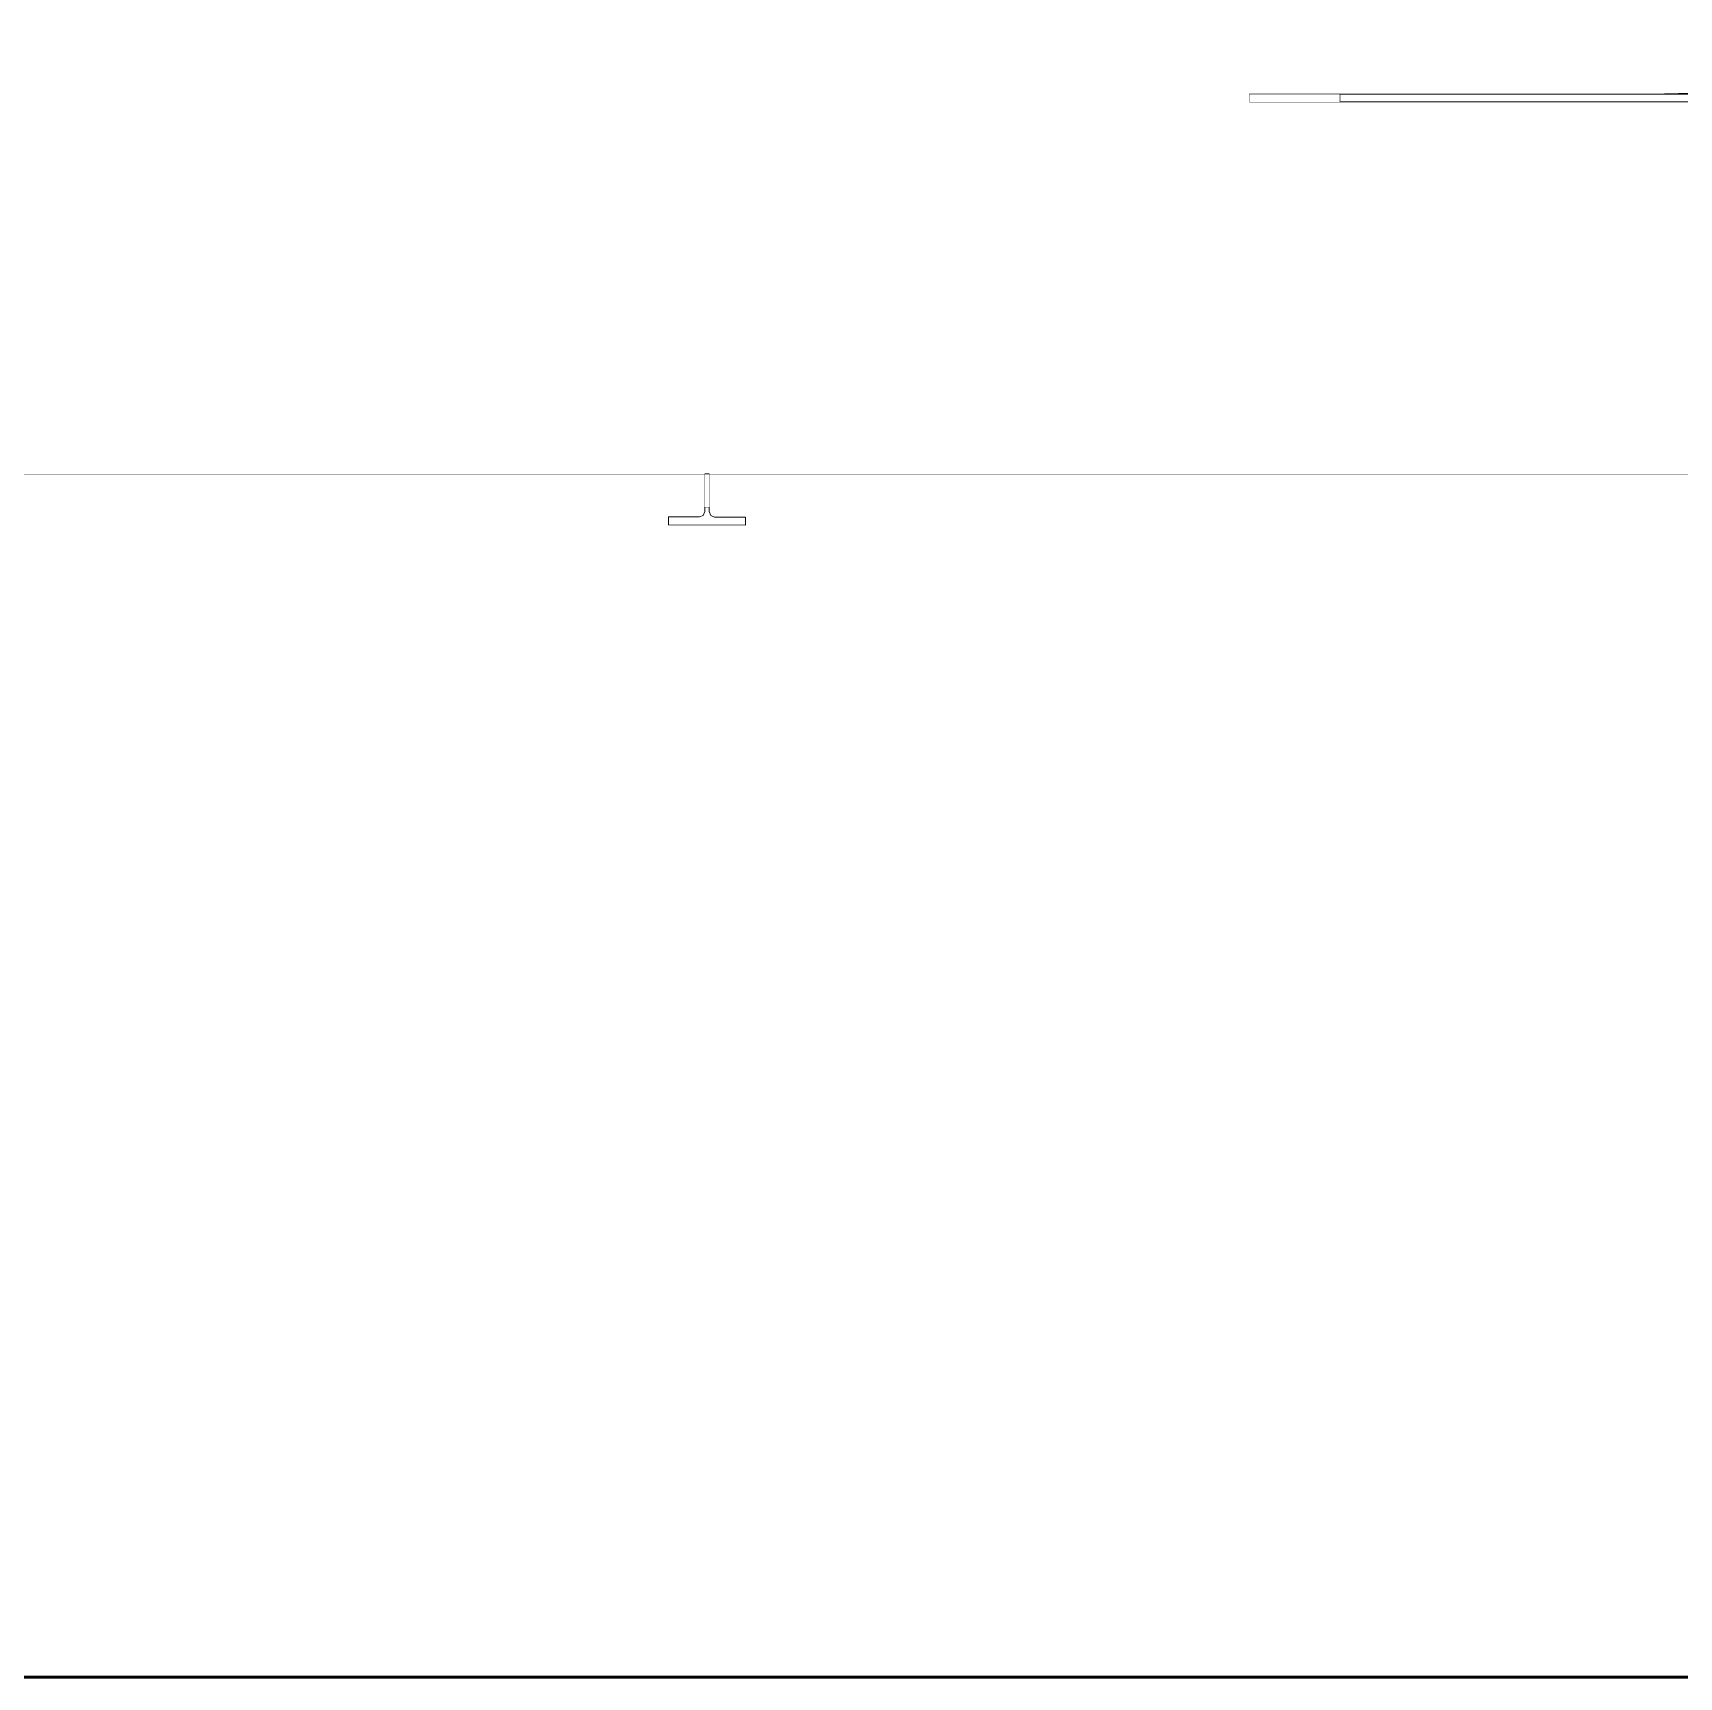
# Model space of a CAD drawing. Header units: millimetres. Extents: x -46169 to 237885, y -84465 to 18123.
# Drawn here: x 114482 to 117764, y -84333 to -81053 of the extents above; entities that cross this region are included whole.
import ezdxf

# ---------------------------------------------------------------- set-up
doc = ezdxf.new("R2010")
doc.units = ezdxf.units.MM
doc.header["$MEASUREMENT"] = 0
doc.linetypes.add('Wipeout_Contour', pattern=[1000, 0, -1000])
for name, color, linetype, lineweight in [('0_Pen_No__85', 8, 'Continuous', 20), ('New_A-25-M_Wall_Int_Pen_No__87', 8, 'Continuous', 20), ('New_A-35-M_FFE_Sanitary_Pen_No__87', 8, 'Continuous', 20)]:
    doc.layers.add(name, color=color, linetype=linetype, lineweight=lineweight)
for name, color, linetype in [('New_A-20-M_Floor_Slab', 7, 'Continuous'), ('New_A-25-M_Curtain_Wall', 7, 'Continuous'), ('New_A-25-M_Wall_Int', 7, 'Continuous'), ('New_A-35-M_FFE_Sanitary', 7, 'Continuous')]:
    doc.layers.add(name, color=color, linetype=linetype)
doc.layers.add('New_A-20-M_Floor_Slab_Pen_No__29', color=7, linetype='Continuous', lineweight=50, true_color=0x2a2a2a)

# ---------------------------------------------------------------- blocks, each defined once
blk = doc.blocks.new('Section Elem_61_2', base_point=(64459.2, -84332.6))
at = {"color": 254, "linetype": 'Wipeout_Contour', "lineweight": 0, "ltscale": 1986904.649162375}
blk.add_wipeout([(115749.3, -82034.3), (115903.1, -82035), (115903.1, -82019), (115840.9, -82018.8), (115833.7, -82015.6), (115830.7, -82007.9), (115830.7, -81998.7), (115821.7, -81998.7), (115821.7, -82004.6), (115821.7, -81998.7), (115821.7, -82007.9), (115818.7, -82015.5), (115811.5, -82018.6), (115749.3, -82018.4)], dxfattribs=at).dxf.layer = 'New_A-25-M_Wall_Int'
at = {"color": 254, "linetype": 'Wipeout_Contour', "lineweight": 0, "ltscale": 1421162.190183495}
blk.add_wipeout([(115821.7, -82007.9), (115821.7, -81932.6), (115412.9, -81932.6), (115412.9, -84332.6), (115903.1, -84332.6), (115903.1, -82035), (115749.3, -82034.3), (115749.3, -82018.4), (115811.5, -82018.6), (115818.7, -82015.5)], dxfattribs=at).dxf.layer = 'New_A-25-M_Wall_Int'
at = {"layer": 'New_A-25-M_Wall_Int_Pen_No__87', "linetype": 'Continuous'}
for p, q in [((115749.3, -82018.4), (115811.5, -82018.6)), ((115749.3, -82034.3), (115749.3, -82018.4)), ((115749.3, -82018.4), (115749.3, -82034.3))]:
    blk.add_line(p, q, dxfattribs=at)
at = {"color": 254, "linetype": 'Wipeout_Contour', "lineweight": 0, "ltscale": 568163.914137}
blk.add_wipeout([(114922.8, -84332.6), (115412.9, -84332.6), (115412.9, -81932.6), (114922.8, -81932.6)], dxfattribs=at).dxf.layer = 'New_A-25-M_Wall_Int'
at = {"color": 254, "linetype": 'Wipeout_Contour', "lineweight": 0, "ltscale": 855333.219921}
blk.add_wipeout([(115903.1, -82019), (115903.1, -82035), (115903.1, -84332.6), (116392.9, -84332.6), (116392.9, -81932.6), (115903.1, -81932.6)], dxfattribs=at).dxf.layer = 'New_A-25-M_Wall_Int'
at = {"color": 254, "linetype": 'Wipeout_Contour', "lineweight": 0, "ltscale": 566575.732991}
blk.add_wipeout([(114922.8, -81932.6), (114432.9, -81932.6), (114432.9, -84332.6), (114922.8, -84332.6)], dxfattribs=at).dxf.layer = 'New_A-25-M_Wall_Int'
at = {"color": 254, "linetype": 'Wipeout_Contour', "lineweight": 0, "ltscale": 851596.213434}
blk.add_wipeout([(115840.9, -82018.8), (115903.1, -82019), (115903.1, -81932.6), (115830.7, -81932.6), (115830.7, -82007.9), (115833.7, -82015.6)], dxfattribs=at).dxf.layer = 'New_A-25-M_Wall_Int'
at = {"color": 254, "linetype": 'Wipeout_Contour', "lineweight": 0, "ltscale": 572941.239964}
blk.add_wipeout([(116392.9, -84332.6), (116882.4, -84332.6), (116882.4, -81932.6), (116392.9, -81932.6)], dxfattribs=at).dxf.layer = 'New_A-25-M_Wall_Int'
at = {"layer": 'New_A-25-M_Wall_Int_Pen_No__87', "linetype": 'Continuous'}
for p, q in [((114922.8, -81932.6), (114432.9, -81932.6)), ((115412.9, -81932.6), (114922.8, -81932.6)), ((115821.7, -81932.6), (115412.9, -81932.6)), ((115821.7, -81932.6), (115821.7, -81971.9)), ((115821.7, -81932.6), (115821.7, -81932.6)), ((115821.7, -81932.6), (115821.7, -82007.9)), ((115830.7, -81932.6), (115830.7, -82007.9)), ((115903.1, -81932.6), (115830.7, -81932.6)), ((116392.9, -81932.6), (115903.1, -81932.6)), ((115821.7, -81971.9), (115821.7, -82007.9)), ((115811.5, -82018.6), (115818.7, -82015.5)), ((115818.7, -82015.5), (115821.7, -82007.9)), ((115821.7, -81998.7), (115830.7, -81998.7)), ((115830.7, -82007.9), (115833.7, -82015.6)), ((115833.7, -82015.6), (115840.9, -82018.8)), ((115903.1, -82035), (115749.3, -82034.3)), ((115840.9, -82018.8), (115903.1, -82019)), ((115903.1, -82019), (115903.1, -82035))]:
    blk.add_line(p, q, dxfattribs=at)
at = {"color": 254, "linetype": 'Wipeout_Contour', "lineweight": 0, "ltscale": 574535.659555}
blk.add_wipeout([(117371.2, -81932.6), (116882.4, -81932.6), (116882.4, -84332.6), (117371.2, -84332.6)], dxfattribs=at).dxf.layer = 'New_A-25-M_Wall_Int'
at = {"layer": 'New_A-25-M_Wall_Int_Pen_No__87', "linetype": 'Continuous'}
blk.add_line((116882.4, -81932.6), (116392.9, -81932.6), dxfattribs=at)
at = {"color": 254, "linetype": 'Wipeout_Contour', "lineweight": 0, "ltscale": 576129.918929}
blk.add_wipeout([(117859.2, -81932.6), (117371.2, -81932.6), (117371.2, -84332.6), (117859.2, -84332.6)], dxfattribs=at).dxf.layer = 'New_A-25-M_Wall_Int'
at = {"layer": 'New_A-25-M_Wall_Int_Pen_No__87', "linetype": 'Continuous'}
for p, q in [((117371.2, -81932.6), (116882.4, -81932.6)), ((117859.2, -81932.6), (117371.2, -81932.6))]:
    blk.add_line(p, q, dxfattribs=at)
blk = doc.blocks.new('Section Elem_69_2', base_point=(64459.2, -84332.6))
at = {"color": 254, "linetype": 'Wipeout_Contour', "lineweight": 0, "ltscale": 1264189.896364837}
blk.add_wipeout([(114260.7, -81175.6), (114463, -81175.6), (114463, -81190.6), (114260.7, -81190.6), (114260.7, -81932.6), (114706.3, -81932.6), (114786.9, -81932.6), (114786.9, -81053.1), (114260.7, -81053.1)], dxfattribs=at).dxf.layer = 'New_A-25-M_Wall_Int'
at = {"color": 254, "linetype": 'Wipeout_Contour', "lineweight": 0, "ltscale": 563954.008719}
blk.add_wipeout([(114786.9, -81932.6), (115313.3, -81932.6), (115313.3, -81053.1), (114786.9, -81053.1)], dxfattribs=at).dxf.layer = 'New_A-25-M_Wall_Int'
at = {"color": 254, "linetype": 'Wipeout_Contour', "lineweight": 0, "ltscale": 707545.375598}
blk.add_wipeout([(115313.3, -81932.6), (115821.7, -81932.6), (115839.7, -81932.6), (115839.7, -81053.1), (115313.3, -81053.1)], dxfattribs=at).dxf.layer = 'New_A-25-M_Wall_Int'
at = {"color": 254, "linetype": 'Wipeout_Contour', "lineweight": 0, "ltscale": 709640.939657}
blk.add_wipeout([(115839.7, -81932.6), (116278.8, -81932.6), (116366, -81932.6), (116366, -81053.1), (115839.7, -81053.1)], dxfattribs=at).dxf.layer = 'New_A-25-M_Wall_Int'
at = {"color": 254, "linetype": 'Wipeout_Contour', "lineweight": 0, "ltscale": 569119.4216}
blk.add_wipeout([(116366, -81053.1), (116366, -81932.6), (116891.9, -81932.6), (116891.9, -81053.1)], dxfattribs=at).dxf.layer = 'New_A-25-M_Wall_Int'
at = {"color": 254, "linetype": 'Wipeout_Contour', "lineweight": 0, "ltscale": 1284162.00992529}
blk.add_wipeout([(117417.3, -81053.1), (116891.9, -81053.1), (116891.9, -81932.6), (117392.5, -81932.6), (117417.3, -81932.6), (117417.3, -81190.6), (116907.6, -81190.6), (116907.6, -81175.6), (117417.3, -81175.6)], dxfattribs=at).dxf.layer = 'New_A-25-M_Wall_Int'
at = {"layer": 'New_A-25-M_Wall_Int_Pen_No__87', "linetype": 'Continuous'}
blk.add_line((116907.6, -81175.6), (116907.6, -81190.6), dxfattribs=at)
at = {"color": 254, "linetype": 'Wipeout_Contour', "lineweight": 0, "ltscale": 716282.76215}
blk.add_wipeout([(117417.3, -81190.6), (117417.3, -81932.6), (117880, -81932.6), (117942, -81932.6), (117942, -81190.6)], dxfattribs=at).dxf.layer = 'New_A-25-M_Wall_Int'
at = {"color": 254, "linetype": 'Wipeout_Contour', "lineweight": 0, "ltscale": 857629.413638}
blk.add_wipeout([(117417.3, -81053.1), (117417.3, -81175.6), (117707.9, -81175.6), (117817.6, -81172.6), (117863.1, -81165.4), (117863.1, -81053.1)], dxfattribs=at).dxf.layer = 'New_A-25-M_Wall_Int'
at = {"color": 254, "linetype": 'Wipeout_Contour', "lineweight": 0, "ltscale": 575213.000962}
blk.add_wipeout([(120296.8, -81175.6), (117087.7, -81175.6), (117087.7, -81190.6), (120296.8, -81190.6)], dxfattribs=at).dxf.layer = 'New_A-25-M_Wall_Int'
at = {"layer": 'New_A-25-M_Wall_Int_Pen_No__87', "linetype": 'Continuous'}
for p, q in [((117417.3, -81175.6), (116907.6, -81175.6)), ((116907.6, -81190.6), (117417.3, -81190.6)), ((117087.7, -81175.6), (117087.7, -81190.6))]:
    blk.add_line(p, q, dxfattribs=at)
at = {"color": 254, "linetype": 'Wipeout_Contour', "lineweight": 0, "ltscale": 572783.528631}
blk.add_wipeout([(117817.6, -81172.6), (117707.9, -81175.6), (118244.7, -81175.6), (118090.8, -81172.6)], dxfattribs=at).dxf.layer = 'New_A-25-M_Wall_Int'
at = {"layer": 'New_A-25-M_Wall_Int_Pen_No__87', "linetype": 'Continuous'}
for p, q in [((117707.9, -81175.6), (117417.3, -81175.6)), ((117942, -81190.6), (117417.3, -81190.6)), ((117817.6, -81172.6), (117707.9, -81175.6)), ((117707.9, -81175.6), (118244.7, -81175.6))]:
    blk.add_line(p, q, dxfattribs=at)
blk = doc.blocks.new('Section Elem_70_2', base_point=(64459.2, -84332.6))
at = {"color": 254, "linetype": 'Wipeout_Contour', "lineweight": 0, "ltscale": 709473.361804}
blk.add_wipeout([(115821.7, -81998.7), (115830.7, -81998.7), (115830.7, -81932.6), (115821.7, -81932.6), (115821.7, -81971.9)], dxfattribs=at).dxf.layer = 'New_A-35-M_FFE_Sanitary'
at = {"layer": 'New_A-35-M_FFE_Sanitary_Pen_No__87', "linetype": 'Continuous'}
blk.add_line((115821.7, -81932.6), (115830.7, -81932.6), dxfattribs=at)
blk = doc.blocks.new('Section Elem_116_2', base_point=(64459.2, -84332.6))
at = {"color": 254, "linetype": 'Wipeout_Contour', "lineweight": 0, "ltscale": 569619.632277}
blk.add_wipeout([(116907.6, -81175.6), (116907.6, -81190.6), (117087.7, -81190.6), (117087.7, -81175.6)], dxfattribs=at).dxf.layer = 'New_A-25-M_Curtain_Wall'
blk = doc.blocks.new('Section Elem_125_2', base_point=(64459.2, -84332.6))
at = {"layer": 'New_A-20-M_Floor_Slab_Pen_No__29', "linetype": 'Continuous'}
blk.add_line((112086.8, -84332.6), (119070.3, -84332.6), dxfattribs=at)
blk = doc.blocks.new('I-05 Lecture Theatre Elevation_STORY_MARKER', base_point=(64459.2, -84332.6))
at = {"layer": '0_Pen_No__85', "linetype": 'Continuous'}
blk.add_line((109406.9, -84332.6), (122222.3, -84332.6), dxfattribs=at)

msp = doc.modelspace()

# ---------------------------------------------------------------- block references
at = {"layer": 'New_A-25-M_Wall_Int'}
msp.add_blockref('Section Elem_61_2', (64459.2, -84332.6), dxfattribs=at)

# ---------------------------------------------------------------- next in the draw order: block references
msp.add_blockref('Section Elem_69_2', (64459.2, -84332.6), dxfattribs=at)

# ---------------------------------------------------------------- next in the draw order: block references
at = {"layer": 'New_A-20-M_Floor_Slab'}
msp.add_blockref('Section Elem_125_2', (64459.2, -84332.6), dxfattribs=at)
at = {"layer": 'New_A-25-M_Curtain_Wall'}
msp.add_blockref('Section Elem_116_2', (64459.2, -84332.6), dxfattribs=at)
at = {"layer": 'New_A-35-M_FFE_Sanitary'}
msp.add_blockref('Section Elem_70_2', (64459.2, -84332.6), dxfattribs=at)

# ---------------------------------------------------------------- next in the draw order: block references
at = {"linetype": 'Continuous', "lineweight": 0}
msp.add_blockref('I-05 Lecture Theatre Elevation_STORY_MARKER', (64459.2, -84332.6), dxfattribs=at)

doc.saveas('drawing.dxf')
